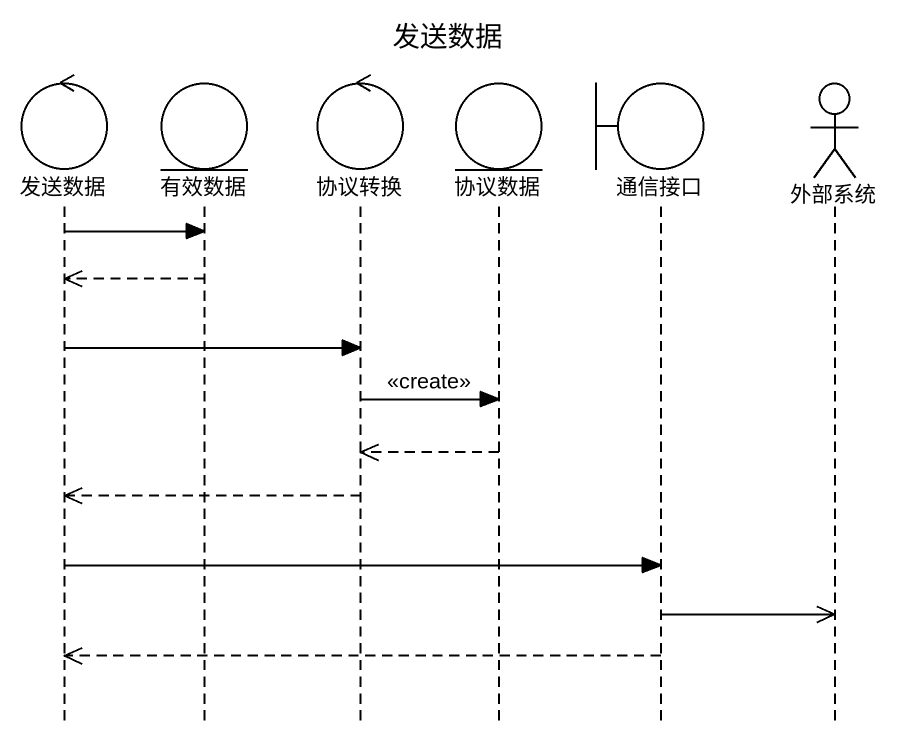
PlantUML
@startuml
title 发送数据
hide footbox
control 发送数据 #FFFFFF
entity 有效数据 #FFFFFF
control 协议转换 #FFFFFF
entity 协议数据 #FFFFFF
boundary 通信接口 #FFFFFF
actor 外部系统 #FFFFFF

发送数据 -> 有效数据
有效数据 -->> 发送数据
发送数据 -> 协议转换
协议转换 -> 协议数据 : <<create>>
协议数据 -->> 协议转换
协议转换 -->> 发送数据
发送数据 -> 通信接口
通信接口 ->> 外部系统
通信接口 -->> 发送数据
@enduml
